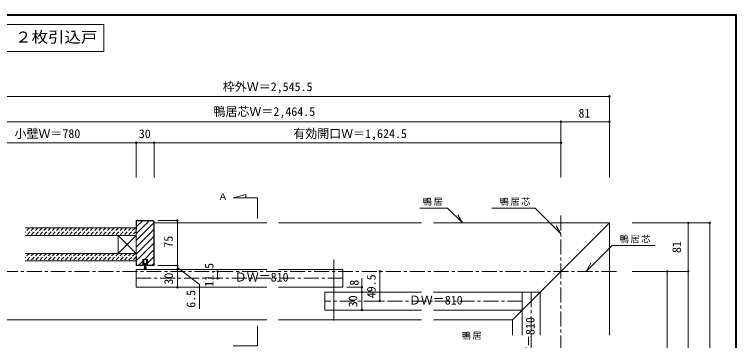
# Model space of a CAD drawing. Units: millimetres at full size, sheet at 1:5. Extents: x -957 to 993, y -705 to 708.
# Drawn here: x -213 to 993, y 163 to 708 of the extents above; entities that cross this region are included whole.
import ezdxf
from ezdxf.enums import TextEntityAlignment as Align

# ---------------------------------------------------------------- set-up
doc = ezdxf.new("R2010")
doc.units = ezdxf.units.MM
doc.header["$LTSCALE"] = 5
doc.header["$PDMODE"] = 32
doc.header["$PDSIZE"] = 2.5
doc.linetypes.add('CHAIN1', pattern=[8, 5, -1, 1, -1])
doc.linetypes.add('DASHED1', pattern=[1.8, 1.2, -0.6])
for name, color, linetype, lineweight in [('0-6_扉', 7, 'Continuous', 9), ('0-A_文字', 7, 'Continuous', 9), ('0-B_寸法', 7, 'Continuous', 9), ('F-1_枠', 6, 'Continuous', 9)]:
    doc.layers.add(name, color=color, linetype=linetype, lineweight=lineweight)
doc.styles.add('ＭＳ ゴシック', font='')
doc.styles.get('ＭＳ ゴシック').set_extended_font_data('MS Gothic')

# ---------------------------------------------------------------- blocks, each defined once
blk = doc.blocks.new('4')
at = {"layer": '0-A_文字'}
for p, q in [((-16.5, 3.83), (-16.5, 12.33)), ((-11, 5.33), (-11, 8.83)), ((-11, 8.83), (11, 8.83)), ((-7.5, 43.83), (7.5, 43.83)), ((-7.5, 43.83), (-2.5, 8.83)), ((-3.75, 43.83), (-1.25, 8.83)), ((0, 43.83), (0, 8.83)), ((3.75, 43.83), (1.25, 8.83)), ((2.5, 8.83), (7.5, 43.83)), ((16.5, 12.33), (16.5, 3.83))]:
    blk.add_line(p, q, dxfattribs=at)
for points in [[(-15, 13.83), (-11.5, 13.83), (-9, 8.83), (-11.5, 8.83), (-11.5, 3.83), (-2.5, 3.83)], [(-11, 5.33), (11, 5.33), (11, 8.83)], [(2.5, 3.83), (11.5, 3.83), (11.5, 8.83), (9, 8.83), (11.5, 13.83), (15, 13.83)], [(-15.44, -33.59), (-18, -24.67), (-16.5, -24.67), (-16.5, -1.17)], [(0, -2.17), (-10.5, -2.17), (-10.5, -24.67), (-12.54, -33.51)], [(12.54, -33.51), (10.5, -24.67), (10.5, -2.17), (0, -2.17)], [(16.5, -1.17), (16.5, -24.67), (18, -24.67), (15.44, -33.59)]]:
    blk.add_lwpolyline(points, dxfattribs=at)
for centre, radius, start, end in [((-15, 12.33), 1.5, 90, 180), ((-17.83, 1.33), 2.83, 0, 61.92751), ((-17.83, 1.33), 2.83, 298.07249, 0), ((0, 2.49), 2.83, 90, 151.92751), ((0, 2.49), 2.83, 28.07249, 90), ((15, 12.33), 1.5, 0, 90), ((17.83, 1.33), 2.83, 118.07249, 180), ((17.83, 1.33), 2.83, 180, 241.92751), ((-14, -33.17), 1.5, 196.01316, 347.0113), ((14, -33.17), 1.5, 192.9887, 343.98684)]:
    blk.add_arc(centre, radius, start, end, dxfattribs=at)

msp = doc.modelspace()

# ---------------------------------------------------------------- linework, layer by layer
at = {"layer": '0-6_扉'}
msp.add_line((634.897, 244.31), (634.897, 214.31), dxfattribs=at)
at = {"layer": '0-B_寸法'}
for p, q in [((-936.448, 645.897), (-64.286, 645.897)), ((151.934, 401.536), (173.27, 407.253)), ((192.672, 401.536), (151.934, 401.536)), ((173.27, 407.253), (173.27, 401.536)), ((192.672, 401.536), (192.672, 366.914)), ((510.121, 384.584), (463.95, 384.584)), ((510.121, 384.584), (534.895, 359.81)), ((656.123, 384.584), (584.128, 384.584)), ((17.776, 363.81), (-10.103, 363.81)), ((-10.103, 363.81), (-10.103, 288.81)), ((-10.103, 341.719), (11.488, 363.31)), ((-9.603, 363.31), (-9.603, 348.81)), ((-9.603, 353.533), (0.174, 363.31)), ((17.569, 363.31), (-9.603, 363.31)), ((17.569, 363.31), (19.397, 361.482)), ((17.776, 363.81), (19.897, 361.689)), ((58.807, 363.81), (25.799, 363.81)), ((58.807, 363.81), (25.799, 363.81)), ((58.807, 363.81), (58.807, 288.81)), ((534.895, 359.81), (527.008, 373.47)), ((-195.399, 351.31), (-10.103, 351.31)), ((-10.103, 330.405), (19.397, 359.905)), ((19.397, 361.482), (19.397, 289.31)), ((19.897, 361.689), (19.897, 288.81)), ((207.87, 359.81), (19.897, 359.81)), ((466.753, 359.81), (227.87, 359.81)), ((780.397, 359.81), (486.753, 359.81)), ((780.397, 359.81), (618.397, 197.81)), ((780.397, 172.283), (780.397, 359.81)), ((911.997, 359.81), (818.265, 359.81)), ((947.873, 359.81), (911.997, 359.81)), ((911.997, -460.69), (911.997, 359.81)), ((947.873, -460.69), (947.873, 359.81)), ((-195.399, 338.81), (-10.103, 338.81)), ((-40.103, 338.81), (-40.103, 308.81)), ((-40.103, 338.81), (-10.103, 308.81)), ((-10.103, 338.81), (-40.103, 308.81)), ((-9.603, 348.81), (-10.103, 348.81)), ((-10.103, 319.092), (19.397, 348.592)), ((-10.103, 308.81), (-10.103, 338.81)), ((-10.103, 307.778), (19.397, 337.278)), ((-9.603, 296.964), (19.397, 325.964)), ((3.556, 298.81), (19.397, 314.651)), ((784.994, 322.084), (856.99, 322.084)), ((-195.399, 308.81), (-10.103, 308.81)), ((-9.603, 303.81), (-10.103, 303.81)), ((-9.603, 303.81), (-9.603, 289.31)), ((8.847, 292.787), (19.397, 303.337)), ((-195.399, 296.31), (-10.103, 296.31)), ((-5.944, 289.31), (0.947, 296.201)), ((8.847, 298.81), (0.947, 298.81)), ((0.947, 298.81), (0.947, 289.31)), ((1.447, 298.81), (1.447, 288.81)), ((8.347, 298.81), (8.347, 288.81)), ((8.847, 298.81), (8.847, 289.31)), ((16.684, 289.31), (19.397, 292.023)), ((319.897, 196.945), (319.897, 298.906)), ((-10.103, 288.81), (1.447, 288.81)), ((-10.103, 282.31), (207.87, 282.31)), ((-10.103, 282.31), (-10.103, 252.31)), ((-9.603, 289.31), (0.947, 289.31)), ((19.897, 288.81), (8.347, 288.81)), ((19.397, 289.31), (8.847, 289.31)), ((58.807, 288.81), (25.799, 288.81)), ((58.807, 282.31), (25.799, 282.31)), ((58.807, 288.81), (58.807, 282.31)), ((58.807, 282.31), (58.807, 252.31)), ((227.87, 282.31), (334.897, 282.31)), ((334.897, 252.31), (334.897, 282.31)), ((911.997, 278.81), (818.265, 278.81)), ((876.997, -200.69), (876.997, 278.81)), ((366.878, 267.731), (366.878, 244.31)), ((-10.103, 252.31), (207.87, 252.31)), ((58.807, 252.31), (25.799, 252.31)), ((227.87, 252.31), (334.897, 252.31)), ((304.897, 214.31), (304.897, 244.31)), ((466.753, 244.31), (304.897, 244.31)), ((366.878, 252.31), (341.551, 252.31)), ((366.878, 244.31), (349.501, 244.31)), ((366.878, 244.31), (366.878, 214.31)), ((664.897, 244.31), (486.753, 244.31)), ((664.897, 244.31), (664.897, 172.283)), ((466.753, 214.31), (304.897, 214.31)), ((366.878, 214.31), (349.501, 214.31)), ((634.897, 214.31), (486.753, 214.31)), ((634.897, 214.31), (634.897, 172.283)), ((207.87, 197.81), (-310.103, 197.81)), ((466.753, 197.81), (227.87, 197.81)), ((618.397, 197.81), (486.753, 197.81)), ((618.397, 197.81), (618.397, 172.283))]:
    msp.add_line(p, q, dxfattribs=at)
at = {"layer": '0-B_寸法', "color": 4}
for p, q in [((-340.103, 570.972), (780.397, 570.972)), ((699.397, 528.626), (699.397, 493.626)), ((699.397, 528.626), (699.397, 460.823)), ((-340.103, 493.626), (-10.103, 493.626)), ((19.897, 493.626), (-10.103, 493.626)), ((-10.103, 493.626), (-10.103, 435.758)), ((19.897, 493.626), (19.897, 460.823)), ((19.897, 493.626), (19.897, 435.758)), ((19.897, 493.626), (699.397, 493.626)), ((699.397, 493.626), (699.397, 435.758)), ((125.875, 267.31), (125.875, 278.81)), ((396.878, 229.31), (396.878, 278.81))]:
    msp.add_line(p, q, dxfattribs=at)
at = {"layer": '0-B_寸法', "linetype": 'CHAIN1'}
for p, q in [((699.397, 372.004), (699.397, -515.69)), ((792.073, 278.81), (-395.103, 278.81)), ((334.897, 267.31), (-10.103, 267.31)), ((649.897, 244.31), (649.897, -15.69)), ((634.897, 229.31), (304.897, 229.31))]:
    msp.add_line(p, q, dxfattribs=at)
at = {"layer": '0-B_寸法', "linetype": 'DASHED1'}
for p, q in [((-188.313, 351.31), (-195.399, 344.224)), ((-181.242, 351.31), (-193.742, 338.81)), ((-174.171, 351.31), (-186.671, 338.81)), ((-167.1, 351.31), (-179.6, 338.81)), ((-160.029, 351.31), (-172.529, 338.81)), ((-152.958, 351.31), (-165.458, 338.81)), ((-145.887, 351.31), (-158.387, 338.81)), ((-138.815, 351.31), (-151.315, 338.81)), ((-131.744, 351.31), (-144.244, 338.81)), ((-124.673, 351.31), (-137.173, 338.81)), ((-117.602, 351.31), (-130.102, 338.81)), ((-110.531, 351.31), (-123.031, 338.81)), ((-103.46, 351.31), (-115.96, 338.81)), ((-96.389, 351.31), (-108.889, 338.81)), ((-89.318, 351.31), (-101.818, 338.81)), ((-82.247, 351.31), (-94.747, 338.81)), ((-75.176, 351.31), (-87.676, 338.81)), ((-68.105, 351.31), (-80.605, 338.81)), ((-61.034, 351.31), (-73.534, 338.81)), ((-53.963, 351.31), (-66.463, 338.81)), ((-46.892, 351.31), (-59.392, 338.81)), ((-39.821, 351.31), (-52.321, 338.81)), ((-32.749, 351.31), (-45.249, 338.81)), ((-25.678, 351.31), (-38.178, 338.81)), ((-18.607, 351.31), (-31.107, 338.81)), ((-11.754, 351.092), (-24.036, 338.81)), ((-10.103, 345.672), (-16.965, 338.81)), ((-188.313, 308.81), (-195.399, 301.724)), ((-181.242, 308.81), (-193.742, 296.31)), ((-174.171, 308.81), (-186.671, 296.31)), ((-167.1, 308.81), (-179.6, 296.31)), ((-160.029, 308.81), (-172.529, 296.31)), ((-152.958, 308.81), (-165.458, 296.31)), ((-145.887, 308.81), (-158.387, 296.31)), ((-138.815, 308.81), (-151.315, 296.31)), ((-131.744, 308.81), (-144.244, 296.31)), ((-124.673, 308.81), (-137.173, 296.31)), ((-117.602, 308.81), (-130.102, 296.31)), ((-110.531, 308.81), (-123.031, 296.31)), ((-103.46, 308.81), (-115.96, 296.31)), ((-96.389, 308.81), (-108.889, 296.31)), ((-89.318, 308.81), (-101.818, 296.31)), ((-82.247, 308.81), (-94.747, 296.31)), ((-75.176, 308.81), (-87.676, 296.31)), ((-68.105, 308.81), (-80.605, 296.31)), ((-61.034, 308.81), (-73.534, 296.31)), ((-53.963, 308.81), (-66.463, 296.31)), ((-46.892, 308.81), (-59.392, 296.31)), ((-39.821, 308.81), (-52.321, 296.31)), ((-32.749, 308.81), (-45.249, 296.31)), ((-25.678, 308.81), (-38.178, 296.31)), ((-18.607, 308.81), (-31.107, 296.31)), ((-11.754, 308.592), (-24.036, 296.31)), ((-10.103, 303.172), (-16.965, 296.31))]:
    msp.add_line(p, q, dxfattribs=at)
at = {"layer": '0-B_寸法'}
for points in [[(-936.448, 690.897), (-64.286, 690.897), (-64.286, 645.897)], [(656.123, 384.584), (699.397, 341.31), (691.51, 354.97)], [(784.994, 322.084), (741.721, 278.81), (749.608, 292.47)], [(58.807, 285.482), (95.875, 256.896), (95.875, 216.417)], [(192.672, 188.132), (192.672, 154.756), (151.934, 154.756)]]:
    msp.add_lwpolyline(points, dxfattribs=at)
at = {"layer": '0-B_寸法', "color": 4}
for points in [[(780.397, 570.972), (780.397, 528.626), (780.397, 435.758)], [(-340.103, 528.626), (699.397, 528.626), (780.397, 528.626)]]:
    msp.add_lwpolyline(points, dxfattribs=at)
at = {"layer": '0-B_寸法'}
for p in [(780.397, 570.972), (699.397, 528.626), (780.397, 528.626), (-10.103, 493.626), (19.897, 493.626), (699.397, 493.626), (58.807, 363.81), (911.997, 359.81), (947.873, 359.81), (58.807, 288.81), (58.807, 282.31), (125.875, 278.81), (396.878, 278.81), (876.997, 278.81), (911.997, 278.81), (125.875, 267.31), (58.807, 252.31), (366.878, 252.31), (366.878, 244.31), (396.878, 229.31), (366.878, 214.31)]:
    msp.add_point(p, dxfattribs=at)
at = {"layer": 'F-1_枠'}
for p, q in [((-957.218, 707.602), (992.782, 707.602)), ((-957.218, 706.769), (992.782, 706.769)), ((-957.218, 705.935), (992.782, 705.935)), ((991.115, 707.602), (991.115, -689.065)), ((991.948, 707.602), (991.948, -689.065)), ((992.782, 707.602), (992.782, -689.065))]:
    msp.add_line(p, q, dxfattribs=at)

# ---------------------------------------------------------------- block references
at = {"layer": '0-B_寸法', "xscale": -0.2, "yscale": -0.2}
msp.add_blockref('4', (4.897, 291.876), dxfattribs=at)

# ---------------------------------------------------------------- texts
at = {"layer": '0-B_寸法', "style": 'ＭＳ ゴシック', "width": 1.1}
msp.add_text('Ｌ字開口\u3000レールタイプ\u3000固定枠【L】２枚引込戸＋【R】２枚引込戸', height=18.33, dxfattribs=at).set_placement((-927.321, 655.158), align=Align.BOTTOM_LEFT)
at = {"layer": '0-B_寸法', "style": 'ＭＳ ゴシック'}
for s, height, p in [('枠外Ｗ＝2,545.5', 14.66, (134.607, 575.318)), ('鴨居芯Ｗ＝2,464.5', 14.66, (119.073, 533.816)), ('81', 14.66, (728.689, 531.059)), ('小壁Ｗ＝780', 14.66, (-213.344, 497.022)), ('30', 14.66, (-5.754, 496.839)), ('有効開口Ｗ＝1,624.5', 14.66, (252.283, 497.022)), ('Ａ', 11, (127.065, 394.686)), ('ＤＷ＝810', 14.66, (154.534, 257.579)), ('ＤＷ＝810', 14.66, (445.382, 219.164))]:
    msp.add_text(s, height=height, dxfattribs=at).set_placement(p, align=Align.BOTTOM_LEFT)
for s, p in [('75', (55.357, 318.442)), ('81', (904.541, 309.54)), ('11.5', (123.375, 253.06)), ('30', (55.778, 256.726)), ('49.5', (394.378, 234.06)), ('8', (365.667, 254.924)), ('6.5', (93.072, 218.052)), ('30', (363.715, 218.973)), ('ＤＷ＝810', (659.699, 112.629))]:
    msp.add_text(s, height=14.66, rotation=90, dxfattribs=at).set_placement(p, align=Align.BOTTOM_LEFT)
at = {"layer": '0-B_寸法', "char_height": 11, "attachment_point": 7, "style": 'ＭＳ ゴシック'}
for s, insert in [('\\T1.17;鴨居', (468.502, 388.423)), ('\\T1.17;鴨居芯', (597.004, 388.423)), ('\\T1.17;鴨居芯', (797.489, 325.923)), ('\\T1.17;鴨居', (533.504, 164.75))]:
    msp.add_mtext(s, dxfattribs=dict(at, insert=insert))

doc.saveas('drawing.dxf')
